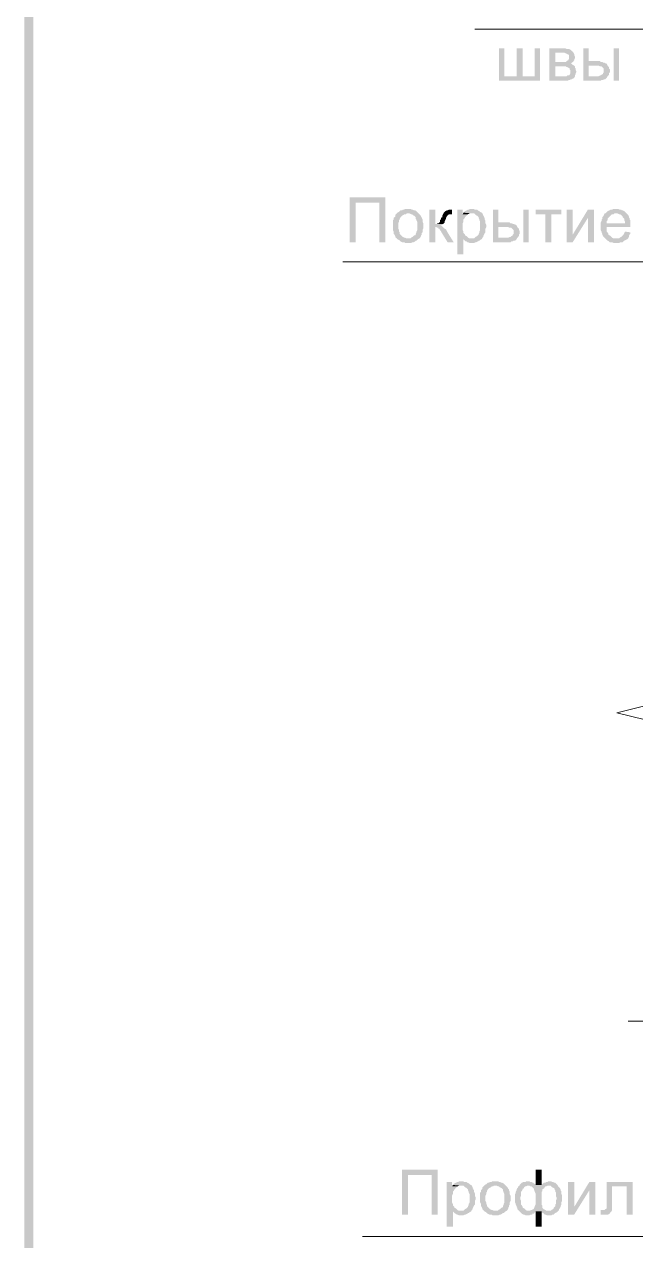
# Model space of a CAD drawing. Header units: millimetres. Extents: x -383313 to -161684, y -117025 to 99224.
# Drawn here: x -371987 to -368575, y -5745 to 1050 of the extents above; entities that cross this region are included whole.
import ezdxf

# ---------------------------------------------------------------- set-up
doc = ezdxf.new("R2010")
doc.units = ezdxf.units.MM
doc.header["$MEASUREMENT"] = 0
doc.layers.add('PDF_Geometry', color=7, linetype='Continuous')
doc.layers.add('PDF_Solid Fills', color=7, linetype='Continuous')

# ---------------------------------------------------------------- blocks, each defined once
blk = doc.blocks.new('A$Cf5759c35')
at = {"layer": 'PDF_Solid Fills'}
for points in [[(-10845.8, 19181.2), (-10875.4, 19181.2), (-10875.4, 18999.2), (-10744.2, 19024.6), (-10845.8, 19024.6)], [(-10646.8, 19181.2), (-10676.5, 19181.2), (-10676.5, 19024.6), (-10744.2, 19024.6), (-10875.4, 18999.2), (-10646.8, 18999.2)], [(-10744.2, 19181.2), (-10778.1, 19181.2), (-10778.1, 19024.6), (-10845.8, 19024.6), (-10744.2, 19024.6)], [(-10524.1, 19181.2), (-10596, 19181.2), (-10596, 18999.2), (-10494.4, 18999.2), (-10486, 19003.4), (-10481.7, 19003.4), (-10473.3, 19007.7), (-10469, 19007.7), (-10464.8, 19011.9), (-10460.6, 19011.9), (-10456.3, 19016.1), (-10452.1, 19024.6), (-10562.2, 19024.6), (-10562.2, 19079.6), (-10524.1, 19079.6), (-10456.3, 19083.9), (-10464.8, 19088.1), (-10469, 19092.3), (-10473.3, 19092.3), (-10473.3, 19096.6), (-10469, 19100.8), (-10562.2, 19105), (-10562.2, 19155.8), (-10528.3, 19155.8), (-10460.6, 19160.1), (-10469, 19164.3), (-10473.3, 19168.5), (-10477.5, 19172.8), (-10486, 19177), (-10486, 19177), (-10494.4, 19177), (-10498.7, 19177), (-10507.1, 19181.2), (-10515.6, 19181.2)], [(-10375.9, 19181.2), (-10405.5, 19181.2), (-10405.5, 18999.2), (-10308.2, 18999.2), (-10303.9, 19003.4), (-10295.5, 19003.4), (-10291.2, 19007.7), (-10282.8, 19007.7), (-10278.5, 19011.9), (-10274.3, 19016.1), (-10274.3, 19016.1), (-10270.1, 19024.6), (-10375.9, 19024.6), (-10375.9, 19083.9), (-10342, 19083.9), (-10270.1, 19083.9), (-10274.3, 19092.3), (-10278.5, 19096.6), (-10282.8, 19096.6), (-10287, 19100.8), (-10295.5, 19100.8), (-10299.7, 19105), (-10308.2, 19105), (-10312.4, 19109.3), (-10320.9, 19109.3), (-10329.3, 19109.3), (-10337.8, 19109.3), (-10375.9, 19109.3)], [(-10460.6, 19160.1), (-10528.3, 19155.8), (-10528.3, 19155.8), (-10511.4, 19155.8), (-10502.9, 19151.6), (-10498.7, 19151.6), (-10494.4, 19147.4), (-10490.2, 19147.4), (-10486, 19143.1), (-10486, 19134.7), (-10486, 19130.4), (-10486, 19126.2), (-10486, 19122), (-10490.2, 19113.5), (-10490.2, 19113.5), (-10498.7, 19109.3), (-10502.9, 19105), (-10507.1, 19105), (-10515.6, 19105), (-10519.8, 19105), (-10532.5, 19105), (-10562.2, 19105), (-10469, 19100.8), (-10460.6, 19105), (-10460.6, 19109.3), (-10456.3, 19113.5), (-10456.3, 19117.7), (-10452.1, 19126.2), (-10452.1, 19130.4), (-10452.1, 19134.7), (-10456.3, 19143.1), (-10456.3, 19147.4), (-10460.6, 19155.8)], [(-10456.3, 19083.9), (-10524.1, 19079.6), (-10524.1, 19079.6), (-10502.9, 19079.6), (-10498.7, 19075.4), (-10494.4, 19075.4), (-10486, 19071.2), (-10481.7, 19066.9), (-10481.7, 19062.7), (-10477.5, 19058.5), (-10477.5, 19050), (-10477.5, 19045.8), (-10477.5, 19041.5), (-10481.7, 19033.1), (-10486, 19028.8), (-10490.2, 19028.8), (-10494.4, 19028.8), (-10498.7, 19024.6), (-10507.1, 19024.6), (-10515.6, 19024.6), (-10524.1, 19024.6), (-10562.2, 19024.6), (-10452.1, 19024.6), (-10452.1, 19028.8), (-10447.9, 19037.3), (-10447.9, 19041.5), (-10443.6, 19050), (-10443.6, 19050), (-10447.9, 19058.5), (-10447.9, 19066.9), (-10452.1, 19071.2), (-10452.1, 19079.6)], [(-10270.1, 19083.9), (-10342, 19083.9), (-10320.9, 19083.9), (-10312.4, 19079.6), (-10308.2, 19079.6), (-10303.9, 19079.6), (-10299.7, 19075.4), (-10295.5, 19071.2), (-10291.2, 19066.9), (-10291.2, 19058.5), (-10291.2, 19054.2), (-10291.2, 19054.2), (-10291.2, 19045.8), (-10295.5, 19041.5), (-10295.5, 19037.3), (-10303.9, 19033.1), (-10303.9, 19033.1), (-10308.2, 19028.8), (-10312.4, 19028.8), (-10320.9, 19024.6), (-10325.1, 19024.6), (-10333.6, 19024.6), (-10346.3, 19024.6), (-10375.9, 19024.6), (-10270.1, 19024.6), (-10265.8, 19028.8), (-10261.6, 19033.1), (-10261.6, 19041.5), (-10257.4, 19045.8), (-10257.4, 19054.2), (-10257.4, 19054.2), (-10257.4, 19062.7), (-10261.6, 19066.9), (-10261.6, 19075.4), (-10265.8, 19079.6)], [(-11510.4, 18347.3), (-11709.4, 18347.3), (-11709.4, 18097.5), (-11675.5, 18097.5), (-11675.5, 18317.6), (-11544.3, 18317.6)], [(-11383.4, 18283.8), (-11383.4, 18283.8), (-11400.4, 18283.8), (-11404.6, 18279.5), (-11413.1, 18279.5), (-11417.3, 18275.3), (-11425.8, 18275.3), (-11430, 18271.1), (-11434.2, 18266.8), (-11442.7, 18262.6), (-11442.7, 18262.6), (-11446.9, 18258.4), (-11383.4, 18258.4), (-11383.4, 18258.4), (-11375, 18258.4), (-11366.5, 18254.1), (-11362.3, 18254.1), (-11358, 18249.9), (-11349.6, 18245.7), (-11345.3, 18241.4), (-11341.1, 18237.2), (-11341.1, 18228.7), (-11336.9, 18224.5), (-11336.9, 18220.3), (-11332.6, 18211.8), (-11332.6, 18203.3), (-11332.6, 18199.1), (-11332.6, 18190.6), (-11332.6, 18186.4), (-11332.6, 18177.9), (-11332.6, 18169.5), (-11332.6, 18165.2), (-11336.9, 18156.8), (-11336.9, 18152.5), (-11341.1, 18144.1), (-11341.1, 18139.8), (-11345.3, 18135.6), (-11349.6, 18135.6), (-11353.8, 18131.4), (-11358, 18127.1), (-11366.5, 18122.9), (-11370.7, 18118.7), (-11379.2, 18118.7), (-11383.4, 18118.7), (-11446.9, 18118.7), (-11442.7, 18114.4), (-11434.2, 18110.2), (-11430, 18106), (-11425.8, 18101.7), (-11417.3, 18097.5), (-11413.1, 18097.5), (-11404.6, 18097.5), (-11400.4, 18093.3), (-11391.9, 18093.3), (-11383.4, 18093.3), (-11379.2, 18093.3), (-11375, 18093.3), (-11366.5, 18093.3), (-11358, 18097.5), (-11353.8, 18097.5), (-11345.3, 18101.7), (-11341.1, 18106), (-11336.9, 18106), (-11332.6, 18110.2), (-11328.4, 18114.4), (-11319.9, 18118.7), (-11315.7, 18122.9), (-11311.5, 18131.4), (-11311.5, 18135.6), (-11311.5, 18135.6), (-11307.2, 18139.8), (-11307.2, 18148.3), (-11303, 18152.5), (-11303, 18161), (-11303, 18165.2), (-11298.8, 18173.7), (-11298.8, 18182.2), (-11298.8, 18190.6), (-11298.8, 18194.9), (-11298.8, 18203.3), (-11303, 18211.8), (-11303, 18220.3), (-11303, 18224.5), (-11307.2, 18233), (-11307.2, 18237.2), (-11311.5, 18241.4), (-11315.7, 18249.9), (-11319.9, 18254.1), (-11324.2, 18258.4), (-11328.4, 18262.6), (-11332.6, 18266.8), (-11336.9, 18271.1), (-11345.3, 18275.3), (-11349.6, 18275.3), (-11358, 18279.5), (-11362.3, 18279.5), (-11370.7, 18283.8), (-11375, 18283.8)], [(-11231, 18279.5), (-11264.9, 18279.5), (-11264.9, 18097.5), (-11231, 18097.5), (-11231, 18182.2), (-11188.7, 18182.2), (-11192.9, 18186.4), (-11197.2, 18190.6), (-11201.4, 18190.6), (-11201.4, 18190.6), (-11192.9, 18194.9), (-11188.7, 18199.1), (-11231, 18199.1)], [(-11137.9, 18279.5), (-11154.8, 18279.5), (-11163.3, 18275.3), (-11167.5, 18275.3), (-11176, 18271.1), (-11180.2, 18266.8), (-11180.2, 18266.8), (-11184.5, 18262.6), (-11188.7, 18254.1), (-11146.4, 18254.1), (-11137.9, 18254.1)], [(-11078.6, 18279.5), (-11108.3, 18279.5), (-11108.3, 18029.8), (-11074.4, 18029.8), (-11074.4, 18114.4), (-11032.1, 18118.7), (-11036.3, 18118.7), (-11040.5, 18118.7), (-11049, 18122.9), (-11053.2, 18127.1), (-11057.5, 18131.4), (-11065.9, 18135.6), (-11065.9, 18139.8), (-11070.2, 18144.1), (-11074.4, 18148.3), (-11074.4, 18156.8), (-11078.6, 18165.2), (-11078.6, 18169.5), (-11078.6, 18177.9), (-11078.6, 18186.4), (-11078.6, 18190.6), (-11078.6, 18199.1), (-11078.6, 18203.3), (-11074.4, 18211.8), (-11074.4, 18220.3), (-11074.4, 18224.5), (-11070.2, 18228.7), (-11065.9, 18237.2), (-11061.7, 18241.4), (-11057.5, 18245.7), (-11053.2, 18249.9), (-11049, 18254.1), (-11078.6, 18254.1)], [(-11027.8, 18283.8), (-11027.8, 18283.8), (-11036.3, 18283.8), (-11044.8, 18279.5), (-11049, 18279.5), (-11057.5, 18275.3), (-11057.5, 18275.3), (-11065.9, 18271.1), (-11070.2, 18266.8), (-11074.4, 18262.6), (-11027.8, 18258.4), (-11023.6, 18258.4), (-11015.1, 18258.4), (-11010.9, 18254.1), (-11006.7, 18249.9), (-10998.2, 18245.7), (-10994, 18241.4), (-10989.7, 18237.2), (-10989.7, 18233), (-10985.5, 18224.5), (-10985.5, 18220.3), (-10981.3, 18211.8), (-10981.3, 18207.6), (-10981.3, 18199.1), (-10981.3, 18190.6), (-10981.3, 18186.4), (-10981.3, 18177.9), (-10981.3, 18169.5), (-10981.3, 18165.2), (-10985.5, 18156.8), (-10985.5, 18152.5), (-10989.7, 18144.1), (-10989.7, 18139.8), (-10994, 18135.6), (-10998.2, 18131.4), (-11006.7, 18127.1), (-11010.9, 18122.9), (-11015.1, 18118.7), (-11023.6, 18118.7), (-11032.1, 18118.7), (-11074.4, 18114.4), (-11074.4, 18114.4), (-11065.9, 18106), (-11061.7, 18101.7), (-11057.5, 18101.7), (-11053.2, 18097.5), (-11049, 18097.5), (-11040.5, 18093.3), (-11036.3, 18093.3), (-11027.8, 18093.3), (-11027.8, 18093.3), (-11019.4, 18093.3), (-11015.1, 18093.3), (-11006.7, 18097.5), (-11002.4, 18097.5), (-10994, 18101.7), (-10989.7, 18106), (-10985.5, 18106), (-10981.3, 18110.2), (-10972.8, 18114.4), (-10968.6, 18122.9), (-10964.3, 18127.1), (-10964.3, 18131.4), (-10960.1, 18139.8), (-10960.1, 18139.8), (-10955.9, 18148.3), (-10951.6, 18152.5), (-10951.6, 18161), (-10951.6, 18169.5), (-10951.6, 18173.7), (-10947.4, 18182.2), (-10947.4, 18190.6), (-10947.4, 18190.6), (-10947.4, 18194.9), (-10951.6, 18203.3), (-10951.6, 18211.8), (-10951.6, 18216), (-10955.9, 18224.5), (-10955.9, 18233), (-10960.1, 18237.2), (-10960.1, 18241.4), (-10964.3, 18245.7), (-10964.3, 18249.9), (-10968.6, 18258.4), (-10972.8, 18262.6), (-10981.3, 18266.8), (-10985.5, 18271.1), (-10985.5, 18271.1), (-10994, 18275.3), (-10998.2, 18279.5), (-11006.7, 18279.5), (-11010.9, 18279.5), (-11019.4, 18283.8)], [(-10879.7, 18279.5), (-10909.3, 18279.5), (-10909.3, 18097.5), (-10811.9, 18097.5), (-10807.7, 18101.7), (-10799.2, 18101.7), (-10795, 18106), (-10786.5, 18106), (-10782.3, 18110.2), (-10778.1, 18114.4), (-10778.1, 18114.4), (-10773.8, 18122.9), (-10879.7, 18122.9), (-10879.7, 18182.2), (-10845.8, 18182.2), (-10773.8, 18182.2), (-10778.1, 18190.6), (-10782.3, 18194.9), (-10786.5, 18194.9), (-10790.8, 18199.1), (-10799.2, 18199.1), (-10803.5, 18203.3), (-10811.9, 18203.3), (-10816.2, 18207.6), (-10824.6, 18207.6), (-10833.1, 18207.6), (-10841.6, 18207.6), (-10879.7, 18207.6)], [(-10528.3, 18279.5), (-10672.2, 18279.5), (-10672.2, 18254.1), (-10617.2, 18254.1), (-10617.2, 18097.5), (-10583.3, 18097.5), (-10583.3, 18254.1), (-10528.3, 18254.1)], [(-10346.3, 18279.5), (-10380.1, 18279.5), (-10464.8, 18139.8), (-10498.7, 18097.5), (-10464.8, 18097.5), (-10380.1, 18233)], [(-10223.5, 18283.8), (-10223.5, 18283.8), (-10236.2, 18283.8), (-10244.7, 18279.5), (-10253.1, 18279.5), (-10257.4, 18275.3), (-10261.6, 18275.3), (-10270.1, 18271.1), (-10274.3, 18266.8), (-10278.5, 18262.6), (-10282.8, 18258.4), (-10223.5, 18258.4), (-10219.3, 18258.4), (-10215, 18258.4), (-10206.6, 18254.1), (-10202.3, 18254.1), (-10193.9, 18249.9), (-10189.6, 18245.7), (-10185.4, 18241.4), (-10185.4, 18237.2), (-10181.2, 18233), (-10176.9, 18228.7), (-10176.9, 18220.3), (-10172.7, 18211.8), (-10172.7, 18203.3), (-10274.3, 18203.3), (-10143.1, 18203.3), (-10143.1, 18211.8), (-10143.1, 18220.3), (-10147.3, 18224.5), (-10147.3, 18233), (-10151.5, 18237.2), (-10151.5, 18241.4), (-10155.8, 18249.9), (-10160, 18254.1), (-10164.2, 18258.4), (-10168.5, 18262.6), (-10172.7, 18266.8), (-10176.9, 18271.1), (-10185.4, 18275.3), (-10189.6, 18275.3), (-10193.9, 18279.5), (-10202.3, 18279.5), (-10210.8, 18283.8), (-10215, 18283.8)], [(-11446.9, 18258.4), (-11451.2, 18254.1), (-11455.4, 18249.9), (-11455.4, 18241.4), (-11459.6, 18237.2), (-11463.9, 18233), (-11463.9, 18224.5), (-11468.1, 18220.3), (-11468.1, 18211.8), (-11468.1, 18203.3), (-11468.1, 18194.9), (-11468.1, 18186.4), (-11468.1, 18186.4), (-11468.1, 18177.9), (-11468.1, 18169.5), (-11468.1, 18165.2), (-11463.9, 18156.8), (-11463.9, 18148.3), (-11463.9, 18144.1), (-11459.6, 18139.8), (-11455.4, 18131.4), (-11455.4, 18127.1), (-11451.2, 18122.9), (-11446.9, 18118.7), (-11383.4, 18118.7), (-11387.7, 18118.7), (-11391.9, 18118.7), (-11400.4, 18122.9), (-11404.6, 18122.9), (-11413.1, 18127.1), (-11417.3, 18131.4), (-11421.5, 18135.6), (-11421.5, 18135.6), (-11425.8, 18139.8), (-11430, 18144.1), (-11430, 18152.5), (-11434.2, 18156.8), (-11434.2, 18165.2), (-11438.5, 18173.7), (-11438.5, 18177.9), (-11438.5, 18186.4), (-11438.5, 18190.6), (-11438.5, 18199.1), (-11438.5, 18203.3), (-11434.2, 18211.8), (-11434.2, 18220.3), (-11430, 18224.5), (-11430, 18228.7), (-11425.8, 18237.2), (-11421.5, 18241.4), (-11421.5, 18241.4), (-11417.3, 18245.7), (-11408.8, 18249.9), (-11404.6, 18254.1), (-11396.1, 18254.1), (-11391.9, 18258.4), (-11383.4, 18258.4)], [(-11188.7, 18254.1), (-11192.9, 18245.7), (-11192.9, 18237.2), (-11197.2, 18237.2), (-11201.4, 18224.5), (-11205.6, 18220.3), (-11205.6, 18211.8), (-11209.9, 18207.6), (-11209.9, 18207.6), (-11214.1, 18203.3), (-11218.3, 18203.3), (-11222.6, 18199.1), (-11231, 18199.1), (-11188.7, 18199.1), (-11184.5, 18203.3), (-11180.2, 18207.6), (-11180.2, 18211.8), (-11176, 18220.3), (-11171.8, 18228.7), (-11171.8, 18233), (-11167.5, 18241.4), (-11163.3, 18245.7), (-11163.3, 18249.9), (-11159.1, 18249.9), (-11154.8, 18254.1), (-11146.4, 18254.1)], [(-11074.4, 18262.6), (-11078.6, 18254.1), (-11049, 18254.1), (-11040.5, 18258.4), (-11036.3, 18258.4), (-11027.8, 18258.4)], [(-10282.8, 18258.4), (-10287, 18258.4), (-10291.2, 18249.9), (-10291.2, 18245.7), (-10295.5, 18241.4), (-10299.7, 18237.2), (-10299.7, 18228.7), (-10303.9, 18224.5), (-10303.9, 18216), (-10308.2, 18207.6), (-10308.2, 18203.3), (-10308.2, 18194.9), (-10308.2, 18186.4), (-10308.2, 18177.9), (-10308.2, 18173.7), (-10308.2, 18165.2), (-10303.9, 18156.8), (-10303.9, 18152.5), (-10299.7, 18144.1), (-10299.7, 18139.8), (-10295.5, 18131.4), (-10291.2, 18127.1), (-10287, 18122.9), (-10282.8, 18118.7), (-10223.5, 18118.7), (-10223.5, 18118.7), (-10232, 18118.7), (-10236.2, 18118.7), (-10244.7, 18122.9), (-10248.9, 18127.1), (-10253.1, 18131.4), (-10257.4, 18135.6), (-10261.6, 18135.6), (-10265.8, 18139.8), (-10265.8, 18144.1), (-10270.1, 18152.5), (-10274.3, 18156.8), (-10274.3, 18165.2), (-10274.3, 18173.7), (-10274.3, 18182.2), (-10143.1, 18182.2), (-10143.1, 18182.2), (-10143.1, 18186.4), (-10143.1, 18194.9), (-10143.1, 18203.3), (-10274.3, 18203.3), (-10274.3, 18207.6), (-10274.3, 18216), (-10270.1, 18220.3), (-10270.1, 18228.7), (-10265.8, 18233), (-10261.6, 18237.2), (-10257.4, 18241.4), (-10253.1, 18245.7), (-10248.9, 18249.9), (-10244.7, 18254.1), (-10236.2, 18254.1), (-10232, 18258.4), (-10223.5, 18258.4)], [(-11188.7, 18182.2), (-11231, 18182.2), (-11226.8, 18182.2), (-11218.3, 18177.9), (-11214.1, 18177.9), (-11214.1, 18173.7), (-11209.9, 18173.7), (-11205.6, 18165.2), (-11201.4, 18161), (-11197.2, 18152.5), (-11163.3, 18097.5), (-11129.4, 18097.5), (-11163.3, 18152.5), (-11163.3, 18152.5), (-11167.5, 18161), (-11171.8, 18169.5), (-11180.2, 18173.7), (-11184.5, 18177.9)], [(-10773.8, 18182.2), (-10845.8, 18182.2), (-10824.6, 18182.2), (-10816.2, 18177.9), (-10811.9, 18177.9), (-10807.7, 18177.9), (-10803.5, 18173.7), (-10799.2, 18169.5), (-10795, 18165.2), (-10795, 18156.8), (-10795, 18152.5), (-10795, 18152.5), (-10795, 18144.1), (-10799.2, 18139.8), (-10799.2, 18135.6), (-10807.7, 18131.4), (-10807.7, 18131.4), (-10811.9, 18127.1), (-10816.2, 18127.1), (-10824.6, 18122.9), (-10828.9, 18122.9), (-10837.3, 18122.9), (-10850, 18122.9), (-10879.7, 18122.9), (-10773.8, 18122.9), (-10769.6, 18127.1), (-10765.4, 18131.4), (-10765.4, 18139.8), (-10761.1, 18144.1), (-10761.1, 18152.5), (-10761.1, 18152.5), (-10761.1, 18161), (-10765.4, 18165.2), (-10765.4, 18173.7), (-10769.6, 18177.9)], [(-10172.7, 18156.8), (-10172.7, 18156.8), (-10176.9, 18148.3), (-10181.2, 18139.8), (-10185.4, 18135.6), (-10189.6, 18131.4), (-10193.9, 18127.1), (-10193.9, 18127.1), (-10202.3, 18122.9), (-10206.6, 18118.7), (-10215, 18118.7), (-10223.5, 18118.7), (-10282.8, 18118.7), (-10282.8, 18118.7), (-10278.5, 18114.4), (-10274.3, 18110.2), (-10270.1, 18106), (-10261.6, 18101.7), (-10257.4, 18097.5), (-10248.9, 18097.5), (-10244.7, 18097.5), (-10236.2, 18093.3), (-10227.7, 18093.3), (-10223.5, 18093.3), (-10223.5, 18093.3), (-10215, 18093.3), (-10206.6, 18093.3), (-10198.1, 18097.5), (-10193.9, 18097.5), (-10185.4, 18097.5), (-10181.2, 18101.7), (-10176.9, 18106), (-10168.5, 18110.2), (-10168.5, 18110.2), (-10160, 18114.4), (-10155.8, 18118.7), (-10151.5, 18127.1), (-10151.5, 18131.4), (-10147.3, 18139.8), (-10143.1, 18144.1), (-10143.1, 18152.5)], [(-11218.3, 12915.9), (-11417.3, 12915.9), (-11417.3, 12666.1), (-11383.4, 12666.1), (-11383.4, 12886.3), (-11252.2, 12886.3)], [(-11137.9, 12848.2), (-11167.5, 12848.2), (-11167.5, 12598.4), (-11133.7, 12598.4), (-11133.7, 12683.1), (-11091.3, 12687.3), (-11095.6, 12687.3), (-11099.8, 12687.3), (-11108.3, 12691.5), (-11112.5, 12695.8), (-11116.7, 12700), (-11125.2, 12704.2), (-11125.2, 12708.5), (-11129.4, 12712.7), (-11133.7, 12716.9), (-11133.7, 12725.4), (-11137.9, 12733.9), (-11137.9, 12738.1), (-11137.9, 12746.6), (-11137.9, 12755), (-11137.9, 12759.3), (-11137.9, 12767.7), (-11137.9, 12772), (-11133.7, 12780.4), (-11133.7, 12788.9), (-11133.7, 12793.1), (-11129.4, 12797.4), (-11125.2, 12805.8), (-11121, 12810.1), (-11116.7, 12814.3), (-11112.5, 12818.5), (-11108.3, 12822.8), (-11137.9, 12822.8)], [(-11087.1, 12852.4), (-11087.1, 12852.4), (-11095.6, 12852.4), (-11104, 12848.2), (-11108.3, 12848.2), (-11116.7, 12843.9), (-11116.7, 12843.9), (-11125.2, 12839.7), (-11129.4, 12835.5), (-11133.7, 12831.2), (-11087.1, 12827), (-11082.9, 12827), (-11074.4, 12827), (-11070.2, 12822.8), (-11065.9, 12818.5), (-11057.5, 12814.3), (-11053.2, 12810.1), (-11049, 12805.8), (-11049, 12801.6), (-11044.8, 12793.1), (-11044.8, 12788.9), (-11040.5, 12780.4), (-11040.5, 12776.2), (-11040.5, 12767.7), (-11040.5, 12759.3), (-11040.5, 12755), (-11040.5, 12746.6), (-11040.5, 12738.1), (-11040.5, 12733.9), (-11044.8, 12725.4), (-11044.8, 12721.2), (-11049, 12712.7), (-11049, 12708.5), (-11053.2, 12704.2), (-11057.5, 12700), (-11065.9, 12695.8), (-11070.2, 12691.5), (-11074.4, 12687.3), (-11082.9, 12687.3), (-11091.3, 12687.3), (-11133.7, 12683.1), (-11133.7, 12683.1), (-11125.2, 12674.6), (-11121, 12670.4), (-11116.7, 12670.4), (-11112.5, 12666.1), (-11108.3, 12666.1), (-11099.8, 12661.9), (-11095.6, 12661.9), (-11087.1, 12661.9), (-11087.1, 12661.9), (-11078.6, 12661.9), (-11074.4, 12661.9), (-11065.9, 12666.1), (-11061.7, 12666.1), (-11053.2, 12670.4), (-11049, 12674.6), (-11044.8, 12674.6), (-11040.5, 12678.8), (-11032.1, 12683.1), (-11027.8, 12691.5), (-11023.6, 12695.8), (-11023.6, 12700), (-11019.4, 12708.5), (-11019.4, 12708.5), (-11015.1, 12716.9), (-11010.9, 12721.2), (-11010.9, 12729.6), (-11010.9, 12738.1), (-11010.9, 12742.3), (-11006.7, 12750.8), (-11006.7, 12759.3), (-11006.7, 12759.3), (-11006.7, 12763.5), (-11010.9, 12772), (-11010.9, 12780.4), (-11010.9, 12784.7), (-11015.1, 12793.1), (-11015.1, 12801.6), (-11019.4, 12805.8), (-11019.4, 12810.1), (-11023.6, 12814.3), (-11023.6, 12818.5), (-11027.8, 12827), (-11032.1, 12831.2), (-11040.5, 12835.5), (-11044.8, 12839.7), (-11044.8, 12839.7), (-11053.2, 12843.9), (-11057.5, 12848.2), (-11065.9, 12848.2), (-11070.2, 12848.2), (-11078.6, 12852.4)], [(-10896.6, 12852.4), (-10896.6, 12852.4), (-10913.5, 12852.4), (-10917.8, 12848.2), (-10926.2, 12848.2), (-10930.5, 12843.9), (-10938.9, 12843.9), (-10943.2, 12839.7), (-10947.4, 12835.5), (-10955.9, 12831.2), (-10955.9, 12831.2), (-10960.1, 12827), (-10896.6, 12827), (-10896.6, 12827), (-10888.1, 12827), (-10879.7, 12822.8), (-10875.4, 12822.8), (-10871.2, 12818.5), (-10862.7, 12814.3), (-10858.5, 12810.1), (-10854.3, 12805.8), (-10854.3, 12797.4), (-10850, 12793.1), (-10850, 12788.9), (-10845.8, 12780.4), (-10845.8, 12772), (-10845.8, 12767.7), (-10845.8, 12759.3), (-10845.8, 12755), (-10845.8, 12746.6), (-10845.8, 12738.1), (-10845.8, 12733.9), (-10850, 12725.4), (-10850, 12721.2), (-10854.3, 12712.7), (-10854.3, 12708.5), (-10858.5, 12704.2), (-10862.7, 12704.2), (-10867, 12700), (-10871.2, 12695.8), (-10879.7, 12691.5), (-10883.9, 12687.3), (-10892.4, 12687.3), (-10896.6, 12687.3), (-10960.1, 12687.3), (-10955.9, 12683.1), (-10947.4, 12678.8), (-10943.2, 12674.6), (-10938.9, 12670.4), (-10930.5, 12666.1), (-10926.2, 12666.1), (-10917.8, 12666.1), (-10913.5, 12661.9), (-10905.1, 12661.9), (-10896.6, 12661.9), (-10892.4, 12661.9), (-10888.1, 12661.9), (-10879.7, 12661.9), (-10871.2, 12666.1), (-10867, 12666.1), (-10858.5, 12670.4), (-10854.3, 12674.6), (-10850, 12674.6), (-10845.8, 12678.8), (-10841.6, 12683.1), (-10833.1, 12687.3), (-10828.9, 12691.5), (-10824.6, 12700), (-10824.6, 12704.2), (-10824.6, 12704.2), (-10820.4, 12708.5), (-10820.4, 12716.9), (-10816.2, 12721.2), (-10816.2, 12729.6), (-10816.2, 12733.9), (-10811.9, 12742.3), (-10811.9, 12750.8), (-10811.9, 12759.3), (-10811.9, 12763.5), (-10811.9, 12772), (-10816.2, 12780.4), (-10816.2, 12788.9), (-10816.2, 12793.1), (-10820.4, 12801.6), (-10820.4, 12805.8), (-10824.6, 12810.1), (-10828.9, 12818.5), (-10833.1, 12822.8), (-10837.3, 12827), (-10841.6, 12831.2), (-10845.8, 12835.5), (-10850, 12839.7), (-10858.5, 12843.9), (-10862.7, 12843.9), (-10871.2, 12848.2), (-10875.4, 12848.2), (-10883.9, 12852.4), (-10888.1, 12852.4)], [(-10714.6, 12852.4), (-10714.6, 12852.4), (-10723, 12852.4), (-10727.3, 12848.2), (-10735.7, 12848.2), (-10740, 12848.2), (-10748.4, 12843.9), (-10752.7, 12839.7), (-10756.9, 12835.5), (-10761.1, 12831.2), (-10765.4, 12822.8), (-10769.6, 12822.8), (-10769.6, 12818.5), (-10773.8, 12814.3), (-10778.1, 12805.8), (-10778.1, 12801.6), (-10782.3, 12793.1), (-10782.3, 12788.9), (-10786.5, 12780.4), (-10786.5, 12772), (-10786.5, 12767.7), (-10786.5, 12759.3), (-10786.5, 12759.3), (-10786.5, 12750.8), (-10786.5, 12742.3), (-10786.5, 12733.9), (-10782.3, 12725.4), (-10782.3, 12721.2), (-10778.1, 12712.7), (-10778.1, 12708.5), (-10773.8, 12704.2), (-10773.8, 12695.8), (-10769.6, 12691.5), (-10765.4, 12687.3), (-10710.3, 12687.3), (-10714.6, 12687.3), (-10718.8, 12687.3), (-10727.3, 12691.5), (-10731.5, 12695.8), (-10735.7, 12700), (-10744.2, 12704.2), (-10744.2, 12704.2), (-10744.2, 12708.5), (-10748.4, 12716.9), (-10752.7, 12721.2), (-10752.7, 12729.6), (-10752.7, 12733.9), (-10752.7, 12742.3), (-10756.9, 12750.8), (-10756.9, 12759.3), (-10756.9, 12763.5), (-10752.7, 12772), (-10752.7, 12780.4), (-10752.7, 12784.7), (-10752.7, 12793.1), (-10748.4, 12797.4), (-10744.2, 12805.8), (-10744.2, 12810.1), (-10740, 12810.1), (-10735.7, 12818.5), (-10731.5, 12822.8), (-10727.3, 12822.8), (-10718.8, 12827), (-10710.3, 12827), (-10600.3, 12827), (-10638.4, 12831.2), (-10672.2, 12831.2), (-10672.2, 12835.5), (-10680.7, 12839.7), (-10684.9, 12843.9), (-10689.2, 12843.9), (-10693.4, 12848.2), (-10701.9, 12848.2), (-10706.1, 12852.4)], [(-10596, 12852.4), (-10600.3, 12852.4), (-10604.5, 12848.2), (-10613, 12848.2), (-10617.2, 12843.9), (-10625.7, 12843.9), (-10629.9, 12839.7), (-10634.1, 12835.5), (-10638.4, 12831.2), (-10600.3, 12827), (-10596, 12827), (-10587.6, 12827), (-10583.3, 12822.8), (-10579.1, 12818.5), (-10570.6, 12814.3), (-10566.4, 12810.1), (-10566.4, 12805.8), (-10562.2, 12801.6), (-10562.2, 12793.1), (-10557.9, 12788.9), (-10557.9, 12780.4), (-10557.9, 12776.2), (-10557.9, 12767.7), (-10553.7, 12759.3), (-10553.7, 12755), (-10557.9, 12746.6), (-10557.9, 12738.1), (-10557.9, 12733.9), (-10557.9, 12725.4), (-10562.2, 12721.2), (-10562.2, 12712.7), (-10566.4, 12708.5), (-10570.6, 12704.2), (-10570.6, 12700), (-10574.9, 12695.8), (-10583.3, 12691.5), (-10587.6, 12687.3), (-10596, 12687.3), (-10600.3, 12687.3), (-10761.1, 12683.1), (-10756.9, 12678.8), (-10752.7, 12674.6), (-10748.4, 12670.4), (-10740, 12666.1), (-10735.7, 12666.1), (-10727.3, 12661.9), (-10723, 12661.9), (-10714.6, 12661.9), (-10710.3, 12661.9), (-10706.1, 12661.9), (-10697.6, 12666.1), (-10689.2, 12666.1), (-10689.2, 12670.4), (-10680.7, 12670.4), (-10676.5, 12678.8), (-10672.2, 12683.1), (-10638.4, 12683.1), (-10549.5, 12683.1), (-10545.2, 12687.3), (-10541, 12691.5), (-10541, 12695.8), (-10536.8, 12700), (-10532.5, 12708.5), (-10532.5, 12712.7), (-10528.3, 12721.2), (-10528.3, 12725.4), (-10528.3, 12733.9), (-10524.1, 12742.3), (-10524.1, 12750.8), (-10524.1, 12755), (-10524.1, 12759.3), (-10524.1, 12767.7), (-10524.1, 12776.2), (-10528.3, 12780.4), (-10528.3, 12788.9), (-10528.3, 12797.4), (-10532.5, 12801.6), (-10532.5, 12805.8), (-10536.8, 12814.3), (-10541, 12818.5), (-10545.2, 12822.8), (-10549.5, 12831.2), (-10553.7, 12835.5), (-10557.9, 12839.7), (-10562.2, 12843.9), (-10566.4, 12843.9), (-10574.9, 12848.2), (-10579.1, 12848.2), (-10587.6, 12852.4)], [(-10337.8, 12848.2), (-10371.7, 12848.2), (-10456.3, 12708.5), (-10490.2, 12666.1), (-10456.3, 12666.1), (-10371.7, 12801.6)], [(-10130.4, 12848.2), (-10274.3, 12848.2), (-10274.3, 12700), (-10274.3, 12700), (-10282.8, 12695.8), (-10282.8, 12695.8), (-10287, 12691.5), (-10295.5, 12691.5), (-10308.2, 12691.5), (-10308.2, 12666.1), (-10303.9, 12666.1), (-10295.5, 12666.1), (-10291.2, 12666.1), (-10282.8, 12666.1), (-10282.8, 12666.1), (-10274.3, 12666.1), (-10265.8, 12666.1), (-10261.6, 12670.4), (-10257.4, 12670.4), (-10257.4, 12674.6), (-10253.1, 12678.8), (-10248.9, 12683.1), (-10244.7, 12691.5), (-10244.7, 12695.8), (-10244.7, 12700), (-10244.7, 12704.2), (-10244.7, 12712.7), (-10244.7, 12721.2), (-10244.7, 12729.6), (-10244.7, 12822.8), (-10164.2, 12822.8)], [(-11133.7, 12831.2), (-11137.9, 12822.8), (-11108.3, 12822.8), (-11099.8, 12827), (-11095.6, 12827), (-11087.1, 12827)], [(-10960.1, 12827), (-10964.3, 12822.8), (-10968.6, 12818.5), (-10968.6, 12810.1), (-10972.8, 12805.8), (-10977, 12801.6), (-10977, 12793.1), (-10981.3, 12788.9), (-10981.3, 12780.4), (-10981.3, 12772), (-10981.3, 12763.5), (-10981.3, 12755), (-10981.3, 12755), (-10981.3, 12746.6), (-10981.3, 12738.1), (-10981.3, 12733.9), (-10977, 12725.4), (-10977, 12716.9), (-10977, 12712.7), (-10972.8, 12708.5), (-10968.6, 12700), (-10968.6, 12695.8), (-10964.3, 12691.5), (-10960.1, 12687.3), (-10896.6, 12687.3), (-10900.8, 12687.3), (-10905.1, 12687.3), (-10913.5, 12691.5), (-10917.8, 12691.5), (-10926.2, 12695.8), (-10930.5, 12700), (-10934.7, 12704.2), (-10934.7, 12704.2), (-10938.9, 12708.5), (-10943.2, 12712.7), (-10943.2, 12721.2), (-10947.4, 12725.4), (-10947.4, 12733.9), (-10951.6, 12742.3), (-10951.6, 12746.6), (-10951.6, 12755), (-10951.6, 12759.3), (-10951.6, 12767.7), (-10951.6, 12772), (-10947.4, 12780.4), (-10947.4, 12788.9), (-10943.2, 12793.1), (-10943.2, 12797.4), (-10938.9, 12805.8), (-10934.7, 12810.1), (-10934.7, 12810.1), (-10930.5, 12814.3), (-10922, 12818.5), (-10917.8, 12822.8), (-10909.3, 12822.8), (-10905.1, 12827), (-10896.6, 12827)], [(-10600.3, 12827), (-10710.3, 12827), (-10706.1, 12827), (-10701.9, 12822.8), (-10693.4, 12822.8), (-10689.2, 12818.5), (-10684.9, 12814.3), (-10680.7, 12810.1), (-10680.7, 12801.6), (-10676.5, 12797.4), (-10676.5, 12793.1), (-10672.2, 12784.7), (-10672.2, 12780.4), (-10672.2, 12772), (-10672.2, 12763.5), (-10672.2, 12755), (-10672.2, 12750.8), (-10672.2, 12742.3), (-10672.2, 12733.9), (-10672.2, 12725.4), (-10672.2, 12721.2), (-10676.5, 12712.7), (-10676.5, 12708.5), (-10680.7, 12704.2), (-10680.7, 12700), (-10684.9, 12695.8), (-10693.4, 12691.5), (-10697.6, 12691.5), (-10701.9, 12687.3), (-10710.3, 12687.3), (-10765.4, 12687.3), (-10761.1, 12683.1), (-10600.3, 12687.3), (-10604.5, 12687.3), (-10613, 12687.3), (-10617.2, 12691.5), (-10625.7, 12695.8), (-10629.9, 12700), (-10629.9, 12700), (-10634.1, 12704.2), (-10634.1, 12712.7), (-10634.1, 12716.9), (-10638.4, 12721.2), (-10638.4, 12729.6), (-10638.4, 12738.1), (-10638.4, 12746.6), (-10638.4, 12755), (-10638.4, 12763.5), (-10638.4, 12772), (-10638.4, 12780.4), (-10638.4, 12784.7), (-10638.4, 12793.1), (-10634.1, 12797.4), (-10634.1, 12805.8), (-10629.9, 12810.1), (-10625.7, 12810.1), (-10621.4, 12818.5), (-10617.2, 12822.8), (-10613, 12822.8), (-10604.5, 12827)], [(-10549.5, 12683.1), (-10638.4, 12683.1), (-10638.4, 12678.8), (-10629.9, 12674.6), (-10625.7, 12670.4), (-10621.4, 12666.1), (-10617.2, 12666.1), (-10608.7, 12661.9), (-10600.3, 12661.9), (-10596, 12661.9), (-10591.8, 12661.9), (-10583.3, 12661.9), (-10579.1, 12666.1), (-10570.6, 12666.1), (-10566.4, 12670.4), (-10562.2, 12674.6), (-10553.7, 12678.8)]]:
    blk.add_hatch(color=8, dxfattribs=at).paths.add_polyline_path(points)
at = {"layer": 'PDF_Geometry', "color": 8, "lineweight": 13}
for points in [[(-5905.5, 17348.2), (-6519.3, 19287.1), (-11010.9, 19287.1)], [(-8568.3, 17348.2), (-8754.5, 17987.4), (-11747.5, 17987.4)], [(-9906, 13495.9), (-9906, 15392.4), (-10219.3, 15468.6), (-9592.7, 15625.2), (-9906, 15705.7), (-9906, 17598)], [(-7082.4, 15748), (-8187.3, 12543.4), (-11637.4, 12543.4)], [(-10155.8, 13745.6), (-6062.1, 13745.6), (-5985.9, 14058.9), (-5829.3, 13436.6), (-5748.9, 13745.6), (-1655.2, 13745.6)]]:
    blk.add_lwpolyline(points, dxfattribs=at)
at = {"layer": 'PDF_Solid Fills', "color": 8, "lineweight": 13}
for points in [[(-13525.5, -17839.3), (-13474.7, -17788.5), (-13525.5, 23207.1)], [(-13474.7, -17788.5), (-13525.5, 23207.1), (-13474.7, 23156.3)], [(-10206.6, 18999.2), (-10206.6, 19181.2), (-10236.2, 18999.2), (-10236.2, 19181.2)], [(-11218.3, 12915.9), (-11252.2, 12886.3), (-11218.3, 12666.1), (-11252.2, 12666.1)], [(-10638.4, 12831.2), (-10638.4, 12915.9), (-10672.2, 12831.2), (-10672.2, 12915.9)], [(-10456.3, 12848.2), (-10490.2, 12848.2), (-10456.3, 12708.5), (-10490.2, 12666.1)], [(-10337.8, 12848.2), (-10371.7, 12801.6), (-10337.8, 12666.1), (-10371.7, 12666.1)], [(-10130.4, 12848.2), (-10164.2, 12822.8), (-10130.4, 12666.1), (-10164.2, 12666.1)], [(-10638.4, 12598.4), (-10638.4, 12683.1), (-10672.2, 12598.4), (-10672.2, 12683.1)]]:
    blk.add_solid(points, dxfattribs=at)
at = {"layer": 'PDF_Solid Fills', "color": 8, "lineweight": 25}
for points in [[(-11510.4, 18347.3), (-11544.3, 18317.6), (-11510.4, 18097.5), (-11544.3, 18097.5)], [(-10710.3, 18097.5), (-10710.3, 18279.5), (-10740, 18097.5), (-10740, 18279.5)], [(-10464.8, 18279.5), (-10498.7, 18279.5), (-10464.8, 18139.8), (-10498.7, 18097.5)], [(-10346.3, 18279.5), (-10380.1, 18233), (-10346.3, 18097.5), (-10380.1, 18097.5)]]:
    blk.add_solid(points, dxfattribs=at)

msp = doc.modelspace()

# ---------------------------------------------------------------- block references
at = {"ltscale": 100}
msp.add_blockref('A$Cf5759c35', (-358461.97282, -18264.93104), dxfattribs=at)

doc.saveas('drawing.dxf')
